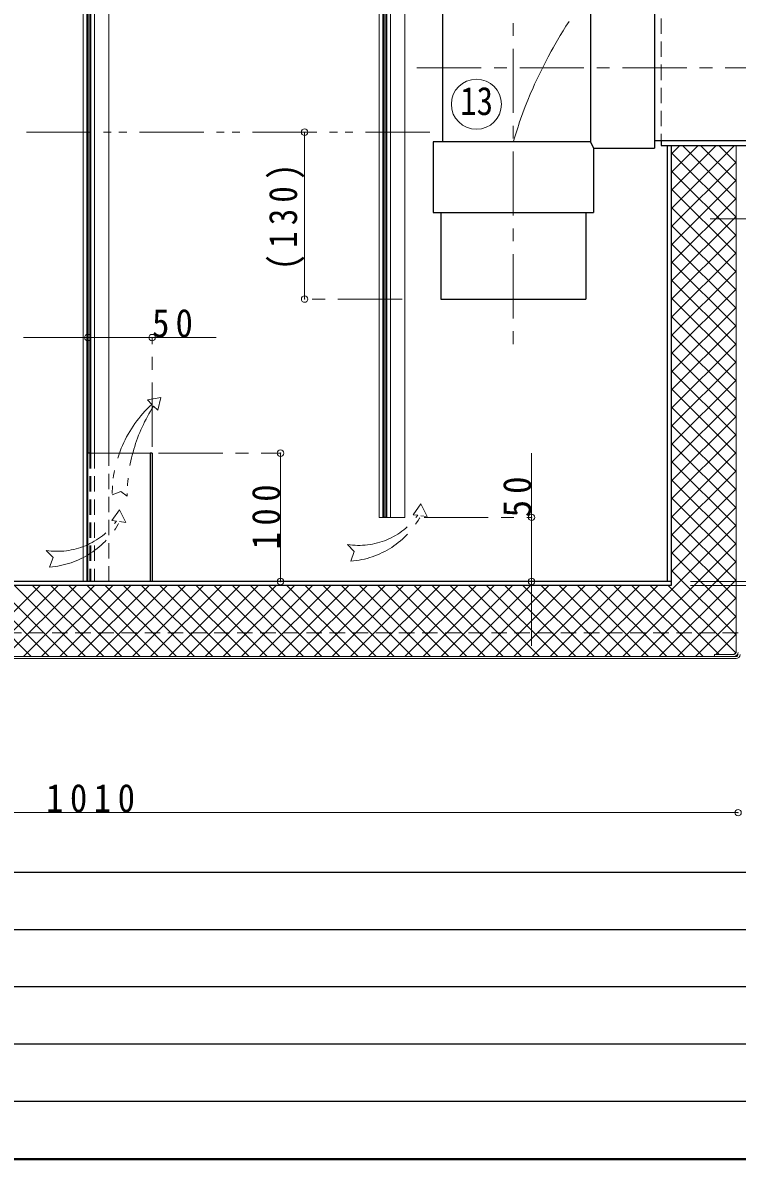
# Model space of a CAD drawing. Units: millimetres at full size, sheet at 1:10. Extents: x -2114 to 1936, y -1399 to 1411.
# Drawn here: x -951 to -395, y -1399 to -513 of the extents above; entities that cross this region are included whole.
import ezdxf
from ezdxf.enums import TextEntityAlignment as Align

# ---------------------------------------------------------------- set-up
doc = ezdxf.new("R2010")
doc.units = ezdxf.units.MM
doc.header["$LTSCALE"] = 10
doc.header["$PDMODE"] = 32
doc.header["$PDSIZE"] = 5
for name, pattern in [('CHAIN1', [8, 5, -1, 1, -1]), ('DASHED1', [1.8, 1.2, -0.6]), ('DOUBLE_CHAIN1', [8.8, 5, -1, 0.6, -0.6, 0.6, -1])]:
    doc.linetypes.add(name, pattern=pattern)
doc.layers.add('0-0_ﾚｲﾔ1', color=4, linetype='Continuous', lineweight=9)
doc.styles.add('ＭＳ ゴシック', font='')
doc.styles.get('ＭＳ ゴシック').set_extended_font_data('MS Gothic')

msp = doc.modelspace()

# ---------------------------------------------------------------- linework, layer by layer
at = {"layer": '0-0_ﾚｲﾔ1', "color": 5, "lineweight": 25}
for p, q in [((-900.36, -201.64), (-900.36, -848.64)), ((-898.86, -201.64), (-898.86, -848.64)), ((-669.86, -201.64), (-669.86, -898.64)), ((-459.11, -486.14), (-459.11, -611.14)), ((-624.11, -491.14), (-624.11, -606.14)), ((-509.11, -491.14), (-509.11, -606.14)), ((-509.11, -606.14), (-506.61, -611.14)), ((-459.11, -605.24), (-370.11, -605.24)), ((-454.11, -605.24), (-454.11, -609.14)), ((-454.11, -609.14), (-370.11, -609.14)), ((-449.11, -948.64), (-449.11, -609.14)), ((-446.11, -609.14), (-446.11, -951.64)), ((-506.61, -611.14), (-506.61, -661.14)), ((-506.61, -611.14), (-459.11, -611.14)), ((-631.61, -661.14), (-506.61, -661.14)), ((-625.61, -661.14), (-625.61, -728.64)), ((-512.61, -661.14), (-512.61, -728.64)), ((-625.61, -728.64), (-512.61, -728.64)), ((-898.86, -848.64), (-900.36, -848.64)), ((-851.86, -848.64), (-851.86, -948.64)), ((-850.36, -848.64), (-851.86, -848.64)), ((-850.36, -848.64), (-850.36, -948.64)), ((-446.11, -948.64), (-1352.11, -948.64)), ((-446.11, -951.64), (-1352.11, -951.64))]:
    msp.add_line(p, q, dxfattribs=at)
at = {"layer": '0-0_ﾚｲﾔ1', "color": 7, "lineweight": 18}
for p, q in [((-673.61, -898.64), (-673.61, -201.64)), ((-670.61, -898.64), (-670.61, -201.64)), ((-667.61, -215.12), (-667.61, -898.64)), ((-664.61, -215.12), (-664.61, -898.64)), ((-904.11, -948.64), (-904.11, -251.64)), ((-901.11, -948.64), (-901.11, -251.64)), ((-898.11, -265.12), (-898.11, -848.64)), ((-895.11, -265.12), (-895.11, -848.64)), ((-395.71, -1003.84), (-395.71, -609.14)), ((-900.36, -848.64), (-900.36, -948.64)), ((-851.86, -848.64), (-898.86, -848.64)), ((-670.61, -898.64), (-673.61, -898.64)), ((-664.61, -898.64), (-667.61, -898.64)), ((-1402.51, -1007.04), (-395.71, -1007.04)), ((-1402.51, -1008.64), (-395.71, -1008.64)), ((-412.51, -1007.04), (-412.51, -1005.44)), ((-397.31, -1005.44), (-412.51, -1005.44))]:
    msp.add_line(p, q, dxfattribs=at)
at = {"layer": '0-0_ﾚｲﾔ1'}
for p, q in [((-884.11, -848.64), (-884.11, -251.64)), ((-731.61, -598.64), (-731.61, -728.64)), ((-446.11, -658.24), (-397, -609.14)), ((-446.11, -644.1), (-411.15, -609.14)), ((-446.11, -629.96), (-425.29, -609.14)), ((-446.11, -615.82), (-439.43, -609.14)), ((-437.38, -609.14), (-395.71, -650.81)), ((-423.24, -609.14), (-395.71, -636.66)), ((-409.1, -609.14), (-395.71, -622.52)), ((-446.11, -614.55), (-395.71, -664.95)), ((-446.11, -672.39), (-395.71, -621.99)), ((-446.11, -628.69), (-395.71, -679.09)), ((-446.11, -686.53), (-395.71, -636.13)), ((-446.11, -642.83), (-395.71, -693.23)), ((-446.11, -700.67), (-395.71, -650.27)), ((-446.11, -656.98), (-395.71, -707.38)), ((-446.11, -714.81), (-395.71, -664.41)), ((-446.11, -671.12), (-395.71, -721.52)), ((-446.11, -728.95), (-395.71, -678.55)), ((-446.11, -685.26), (-395.71, -735.66)), ((-446.11, -743.1), (-395.71, -692.7)), ((-446.11, -699.4), (-395.71, -749.8)), ((-446.11, -757.24), (-395.71, -706.84)), ((-446.11, -713.54), (-395.71, -763.94)), ((-446.11, -771.38), (-395.71, -720.98)), ((-446.11, -727.69), (-395.71, -778.09)), ((-446.11, -785.52), (-395.71, -735.12)), ((-446.11, -741.83), (-395.71, -792.23)), ((-446.11, -799.66), (-395.71, -749.26)), ((-950.36, -758.64), (-800.36, -758.64)), ((-446.11, -755.97), (-395.71, -806.37)), ((-446.11, -813.81), (-395.71, -763.41)), ((-446.11, -770.11), (-395.71, -820.51)), ((-446.11, -827.95), (-395.71, -777.55)), ((-446.11, -784.25), (-395.71, -834.65)), ((-446.11, -842.09), (-395.71, -791.69)), ((-446.11, -798.4), (-395.71, -848.8)), ((-446.11, -856.23), (-395.71, -805.83)), ((-446.11, -812.54), (-395.71, -862.94)), ((-446.11, -870.38), (-395.71, -819.98)), ((-446.11, -826.68), (-395.71, -877.08)), ((-446.11, -884.52), (-395.71, -834.12)), ((-446.11, -840.82), (-395.71, -891.22)), ((-750.36, -848.64), (-750.36, -948.64)), ((-554.86, -998.64), (-554.86, -848.64)), ((-446.11, -898.66), (-395.71, -848.26)), ((-446.11, -854.97), (-395.71, -905.37)), ((-446.11, -912.8), (-395.71, -862.4)), ((-446.11, -869.11), (-395.71, -919.51)), ((-446.11, -926.94), (-395.71, -876.54)), ((-446.11, -883.25), (-395.71, -933.65)), ((-446.11, -941.09), (-395.71, -890.69)), ((-669.86, -898.64), (-670.61, -898.64)), ((-668.36, -898.64), (-667.61, -898.64)), ((-664.61, -898.64), (-653.61, -898.64)), ((-446.11, -897.39), (-395.71, -947.79)), ((-497.92, -1007.04), (-395.71, -904.83)), ((-446.11, -911.53), (-395.71, -961.93)), ((-483.78, -1007.04), (-395.71, -918.97)), ((-446.11, -925.68), (-395.71, -976.08)), ((-469.64, -1007.04), (-395.71, -933.11)), ((-446.11, -939.82), (-395.71, -990.22)), ((-999.98, -951.64), (-944.58, -1007.04)), ((-992.89, -1007.04), (-937.49, -951.64)), ((-985.84, -951.64), (-930.44, -1007.04)), ((-978.75, -1007.04), (-923.35, -951.64)), ((-971.69, -951.64), (-916.29, -1007.04)), ((-964.61, -1007.04), (-909.21, -951.64)), ((-957.55, -951.64), (-902.15, -1007.04)), ((-950.47, -1007.04), (-895.07, -951.64)), ((-943.41, -951.64), (-888.01, -1007.04)), ((-936.33, -1007.04), (-880.93, -951.64)), ((-929.27, -951.64), (-873.87, -1007.04)), ((-922.18, -1007.04), (-866.78, -951.64)), ((-915.13, -951.64), (-859.73, -1007.04)), ((-908.04, -1007.04), (-852.64, -951.64)), ((-900.98, -951.64), (-845.58, -1007.04)), ((-893.9, -1007.04), (-838.5, -951.64)), ((-886.84, -951.64), (-831.44, -1007.04)), ((-879.76, -1007.04), (-824.36, -951.64)), ((-872.7, -951.64), (-817.3, -1007.04)), ((-865.62, -1007.04), (-810.22, -951.64)), ((-858.56, -951.64), (-803.16, -1007.04)), ((-851.47, -1007.04), (-796.07, -951.64)), ((-844.41, -951.64), (-789.01, -1007.04)), ((-837.33, -1007.04), (-781.93, -951.64)), ((-830.27, -951.64), (-774.87, -1007.04)), ((-823.19, -1007.04), (-767.79, -951.64)), ((-816.13, -951.64), (-760.73, -1007.04)), ((-809.05, -1007.04), (-753.65, -951.64)), ((-801.99, -951.64), (-746.59, -1007.04)), ((-794.9, -1007.04), (-739.5, -951.64)), ((-787.85, -951.64), (-732.45, -1007.04)), ((-780.76, -1007.04), (-725.36, -951.64)), ((-773.7, -951.64), (-718.3, -1007.04)), ((-766.62, -1007.04), (-711.22, -951.64)), ((-759.56, -951.64), (-704.16, -1007.04)), ((-752.48, -1007.04), (-697.08, -951.64)), ((-745.42, -951.64), (-690.02, -1007.04)), ((-738.34, -1007.04), (-682.94, -951.64)), ((-731.28, -951.64), (-675.88, -1007.04)), ((-724.19, -1007.04), (-668.79, -951.64)), ((-717.14, -951.64), (-661.74, -1007.04)), ((-710.05, -1007.04), (-654.65, -951.64)), ((-702.99, -951.64), (-647.59, -1007.04)), ((-695.91, -1007.04), (-640.51, -951.64)), ((-688.85, -951.64), (-633.45, -1007.04)), ((-681.77, -1007.04), (-626.37, -951.64)), ((-674.71, -951.64), (-619.31, -1007.04)), ((-667.63, -1007.04), (-612.23, -951.64)), ((-660.57, -951.64), (-605.17, -1007.04)), ((-653.48, -1007.04), (-598.08, -951.64)), ((-646.42, -951.64), (-591.02, -1007.04)), ((-639.34, -1007.04), (-583.94, -951.64)), ((-632.28, -951.64), (-576.88, -1007.04)), ((-625.2, -1007.04), (-569.8, -951.64)), ((-618.14, -951.64), (-562.74, -1007.04)), ((-611.06, -1007.04), (-555.66, -951.64)), ((-604, -951.64), (-548.6, -1007.04)), ((-596.91, -1007.04), (-541.51, -951.64)), ((-589.86, -951.64), (-534.46, -1007.04)), ((-582.77, -1007.04), (-527.37, -951.64)), ((-575.71, -951.64), (-520.31, -1007.04)), ((-568.63, -1007.04), (-513.23, -951.64)), ((-561.57, -951.64), (-506.17, -1007.04)), ((-554.49, -1007.04), (-499.09, -951.64)), ((-547.43, -951.64), (-492.03, -1007.04)), ((-540.35, -1007.04), (-484.95, -951.64)), ((-533.29, -951.64), (-477.89, -1007.04)), ((-526.2, -1007.04), (-470.8, -951.64)), ((-519.15, -951.64), (-463.75, -1007.04)), ((-512.06, -1007.04), (-456.66, -951.64)), ((-505, -951.64), (-449.6, -1007.04)), ((-490.86, -951.64), (-435.46, -1007.04)), ((-476.72, -951.64), (-421.32, -1007.04)), ((-462.58, -951.64), (-408.78, -1005.44)), ((-455.49, -1007.04), (-395.71, -947.25)), ((-448.44, -951.64), (-395.78, -1004.29)), ((-441.35, -1007.04), (-395.71, -961.4)), ((-427.21, -1007.04), (-395.71, -975.54)), ((-411.47, -1005.44), (-395.71, -989.68)), ((-413.07, -1007.04), (-412.51, -1006.48)), ((-397.32, -1005.44), (-395.71, -1003.82)), ((-1404.11, -1128.64), (-394.11, -1128.64))]:
    msp.add_line(p, q, dxfattribs=at)
at = {"layer": '0-0_ﾚｲﾔ1', "linetype": 'CHAIN1'}
for p, q in [((-569.11, -373.64), (-569.11, -763.64)), ((-644.11, -548.64), (370.89, -548.64)), ((-415.71, -666.14), (-372.51, -666.14)), ((-655.61, -728.64), (-731.61, -728.64)), ((-850.36, -843.64), (-850.36, -758.64)), ((-845.36, -848.64), (-750.36, -848.64)), ((-638.61, -898.64), (-554.86, -898.64)), ((-431.11, -948.64), (420.89, -948.64)), ((-431.11, -951.64), (470.89, -951.64))]:
    msp.add_line(p, q, dxfattribs=at)
at = {"layer": '0-0_ﾚｲﾔ1', "linetype": 'DASHED1'}
for p, q in [((-454.11, -492.04), (-454.11, -605.24)), ((-898.11, -848.64), (-898.11, -948.64)), ((-895.11, -848.64), (-895.11, -948.64)), ((-884.11, -948.64), (-884.11, -848.64)), ((-394.11, -988.64), (-1404.11, -988.64))]:
    msp.add_line(p, q, dxfattribs=at)
at = {"layer": '0-0_ﾚｲﾔ1', "linetype": 'DOUBLE_CHAIN1'}
for p, q in [((-634.11, -598.64), (-1339.11, -598.64)), ((-854.04, -807.23), (-843.53, -805.31)), ((-845.98, -815.29), (-843.53, -805.31)), ((-854.04, -807.23), (-850.55, -810.72)), ((-849.19, -812.08), (-845.98, -815.29)), ((-881.64, -901.18), (-878.1, -901.65)), ((-875.59, -901.99), (-870.83, -902.62)), ((-641.02, -897.36), (-636.27, -898))]:
    msp.add_line(p, q, dxfattribs=at)
at = {"layer": '0-0_ﾚｲﾔ1', "color": 7, "linetype": 'DASHED1', "lineweight": 18}
msp.add_line((-898.86, -848.64), (-898.86, -948.64), dxfattribs=at)
at = {"layer": '0-0_ﾚｲﾔ1', "color": 6, "lineweight": 25}
for p, q in [((-2068.92, -1175.06), (1891.08, -1175.06)), ((-1116.06, -1219.71), (-187.49, -1219.71)), ((-187.49, -1264.35), (-1116.06, -1264.35)), ((-187.49, -1308.99), (-1116.06, -1308.99)), ((1891.08, -1353.64), (-2068.92, -1353.64))]:
    msp.add_line(p, q, dxfattribs=at)
at = {"layer": '0-0_ﾚｲﾔ1', "color": 1, "lineweight": 40}
msp.add_line((1936.08, -1398.64), (-2113.92, -1398.64), dxfattribs=at)
at = {"layer": '0-0_ﾚｲﾔ1', "color": 5, "lineweight": 25}
for points in [[(-668.36, -201.64), (-668.36, -898.64), (-669.86, -898.64)], [(-509.11, -606.14), (-631.61, -606.14), (-631.61, -661.14)]]:
    msp.add_lwpolyline(points, dxfattribs=at)
at = {"layer": '0-0_ﾚｲﾔ1'}
for points in [[(-668.36, -201.64), (-653.61, -201.64), (-653.61, -898.64)], [(-525.72, -512.49), (-528.09, -516.03), (-530.38, -519.63), (-532.61, -523.28), (-534.77, -526.96), (-536.89, -530.67), (-538.1, -532.83), (-539.55, -535.47), (-542, -540.04), (-544.4, -544.64), (-546.74, -549.26), (-549.02, -553.92), (-551.24, -558.6), (-552.5, -561.33), (-553.75, -564.11), (-555.85, -568.92), (-557.88, -573.77), (-559.83, -578.64), (-561.69, -583.55), (-563.47, -588.49), (-564.45, -591.37), (-564.91, -592.75), (-565.69, -595.14), (-566.46, -597.54), (-567.21, -599.94), (-567.95, -602.34), (-568.69, -604.74), (-569.11, -606.14)]]:
    msp.add_lwpolyline(points, dxfattribs=at)
at = {"layer": '0-0_ﾚｲﾔ1', "linetype": 'DOUBLE_CHAIN1'}
for points in [[(-881.4, -881.01), (-874.67, -878.61), (-869.63, -882.21)], [(-870.83, -902.62), (-875.64, -892.78), (-881.64, -901.18)], [(-636.27, -898), (-641.07, -888.16), (-647.07, -896.56), (-643.54, -897.03)], [(-698.21, -919.84), (-692.92, -925.37), (-695.56, -932.81)], [(-932.77, -924.47), (-927.49, -929.99), (-930.13, -937.43)]]:
    msp.add_lwpolyline(points, dxfattribs=at)
at = {"layer": '0-0_ﾚｲﾔ1', "color": 7, "lineweight": 18}
msp.add_circle((-597.85, -576.89), 19.5, dxfattribs=at)
at = {"layer": '0-0_ﾚｲﾔ1', "linetype": 'DOUBLE_CHAIN1'}
for centre, radius, start, end in [((-786.62, -880.69), 94.77, 132.41574, 180.19581), ((-742.74, -881.16), 126.9, 147.02014, 180.47753), ((-924.18, -868.16), 56.96, 261.31948, 323.98762), ((-935.47, -869.52), 68.12, 274.49859, 331.53794), ((-689.61, -863.54), 56.96, 261.31948, 323.98762), ((-700.91, -864.9), 68.12, 274.49859, 331.53794)]:
    msp.add_arc(centre, radius, start, end, dxfattribs=at)
at = {"layer": '0-0_ﾚｲﾔ1', "color": 7, "lineweight": 18}
for centre, radius in [((-397.31, -1003.84), 1.6), ((-397.31, -1003.84), 3.2), ((-395.71, -1005.44), 1.6), ((-395.71, -1005.44), 3.2)]:
    msp.add_arc(centre, radius, 270, 0, dxfattribs=at)
at = {"layer": '0-0_ﾚｲﾔ1'}
for p in [(-731.61, -598.64), (-731.61, -728.64), (-900.36, -758.64), (-850.36, -758.64), (-750.36, -848.64), (-554.86, -898.64), (-750.36, -948.64), (-554.86, -948.64), (-394.11, -1128.64)]:
    msp.add_point(p, dxfattribs=at)

# ---------------------------------------------------------------- texts
at = {"layer": '0-0_ﾚｲﾔ1', "color": 7, "style": 'ＭＳ ゴシック', "width": 0.85}
msp.add_text('13', height=21.99, dxfattribs=at).set_placement((-610.35, -591.89), align=Align.BOTTOM_LEFT)
at = {"layer": '0-0_ﾚｲﾔ1', "color": 7, "char_height": 21.99, "attachment_point": 7, "rotation": 90, "style": 'ＭＳ ゴシック'}
for s, insert in [('\\T1.38;\\W0.85;(130)', (-731.61, -706.14)), ('\\T1.38;\\W0.9;100', (-750.36, -923.64)), ('\\T1.36;\\W0.9;50', (-554.86, -898.64))]:
    msp.add_mtext(s, dxfattribs=dict(at, insert=insert))
at = {"layer": '0-0_ﾚｲﾔ1', "color": 7, "char_height": 21.99, "attachment_point": 7, "style": 'ＭＳ ゴシック'}
for s, insert in [('\\T1.36;\\W0.9;50', (-850.36, -758.64)), ('\\T1.38;\\W0.9;1010', (-932.86, -1128.64))]:
    msp.add_mtext(s, dxfattribs=dict(at, insert=insert))

doc.saveas('drawing.dxf')
